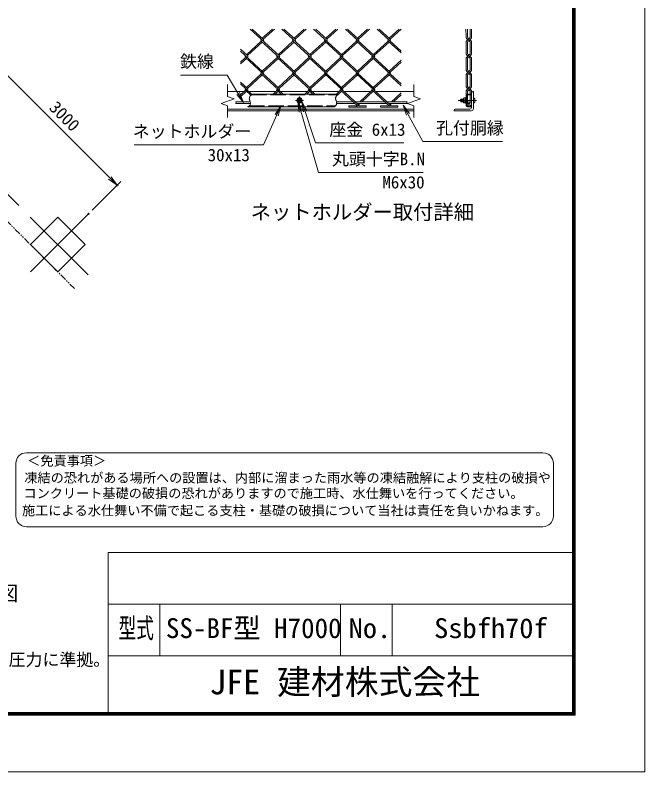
# Model space of a CAD drawing. Units: millimetres at full size; some dimension numbers follow another scale. Extents: x -12600 to 12600, y -8910 to 8910.
# Drawn here: x 5278 to 12600, y -8910 to -115 of the extents above; entities that cross this region are included whole.
import ezdxf
from ezdxf.enums import TextEntityAlignment as Align

# ---------------------------------------------------------------- set-up
doc = ezdxf.new("R2010")
doc.units = ezdxf.units.MM
doc.header["$LTSCALE"] = 30
doc.header["$PDMODE"] = 32
doc.header["$PDSIZE"] = 15
for name, pattern in [('DASHED', [7.5, 6, -1.5]), ('USER1', [50.8, 31.75, -6.35, 6.35, -6.35]), ('USER2', [5, 2.5, -0.5, 0.5, -0.5, 0.5, -0.5])]:
    doc.linetypes.add(name, pattern=pattern)
for name, color, linetype, lineweight in [('0-0_D-BMK', 2, 'USER1', 13), ('0-1_D-STR1', 1, 'Continuous', 18), ('0-3_0', 7, 'Continuous', 18), ('0-6_D-STR3', 3, 'Continuous', 13), ('0-7_D-STR-DIM', 7, 'Continuous', 13), ('0-9_D-STR2', 7, 'Continuous', 13), ('0-A_D-STR-TXT', 7, 'Continuous', 13), ('0-B_D-TTL-TXT', 7, 'Continuous', 13), ('0-C_D-TTL', 7, 'Continuous', 18)]:
    doc.layers.add(name, color=color, linetype=linetype, lineweight=lineweight)
doc.layers.add('0-8_Defpoints', color=253, linetype='Continuous')
doc.styles.add('ＭＳ ゴシック', font='')
doc.styles.get('ＭＳ ゴシック').set_extended_font_data('MS Gothic')

# ---------------------------------------------------------------- blocks, each defined once
blk = doc.blocks.new('_Open')
at = {"layer": '0-3_0'}
blk.add_line((-30, 5), (0, 0), dxfattribs=at)
blk.add_lwpolyline([(-30, -5), (0, 0), (-30, 0)], dxfattribs=at)

msp = doc.modelspace()

# ---------------------------------------------------------------- linework, layer by layer
at = {"layer": '0-0_D-BMK'}
for p, q in [((8631.17, -1106.61), (8537.42, -1106.61)), ((8584.29, -1153.48), (8584.29, -1059.73)), ((10643.28, -1106.61), (10427.57, -1106.61)), ((6127.73, -3134.77), (4294.07, -1301.1)), ((6131.01, -2424.38), (5417.35, -3138.05))]:
    msp.add_line(p, q, dxfattribs=at)
at = {"layer": '0-1_D-STR1'}
for p, q in [((7748.3, -1001.61), (7941.25, -1001.61)), ((7964.93, -1001.61), (7970.53, -1001.61)), ((7994.21, -1001.61), (8309.89, -1001.61)), ((8333.57, -1001.61), (8339.16, -1001.61)), ((8362.85, -1001.61), (8678.53, -1001.61)), ((8702.21, -1001.61), (8707.8, -1001.61)), ((8730.89, -1001.61), (9047.17, -1001.61)), ((9070.85, -1001.61), (9076.44, -1001.61)), ((9099.53, -1001.61), (9415.8, -1001.61)), ((9439.49, -1001.61), (9445.08, -1001.61)), ((9468.76, -1001.61), (9914.97, -1001.61)), ((10585.68, -1184.11), (10585.68, -1016.61)), ((10600.68, -1001.61), (10605.68, -1001.61)), ((10605.68, -1201.61), (10605.68, -1001.61)), ((7748.3, -1206.61), (9914.97, -1206.61)), ((7748.3, -1226.61), (9914.97, -1226.61)), ((10380.68, -1226.61), (10380.68, -1221.61)), ((10380.68, -1226.61), (10580.68, -1226.61)), ((10395.68, -1206.61), (10563.18, -1206.61))]:
    msp.add_line(p, q, dxfattribs=at)
msp.add_lwpolyline([(5455.98, -2781.22), (5774.18, -3099.41), (6092.38, -2781.22), (5774.18, -2463.02)], close=True, dxfattribs=at)
for centre, radius, start, end in [((10600.68, -1016.61), 15, 90, 180), ((10395.68, -1221.61), 15, 90, 180), ((10563.18, -1184.11), 22.5, 270, 0), ((10580.68, -1201.61), 25, 270, 0)]:
    msp.add_arc(centre, radius, start, end, dxfattribs=at)
at = {"layer": '0-6_D-STR3', "linetype": 'DASHED'}
for p, q in [((8021.35, -1043.11), (9024.69, -1043.11)), ((7996.92, -1170.11), (9000.26, -1170.11))]:
    msp.add_line(p, q, dxfattribs=at)
at = {"layer": '0-6_D-STR3'}
for p, q in [((8037.58, -1031.61), (9040.92, -1031.61)), ((10520.68, -1048.11), (10520.68, -1165.11)), ((10532.18, -1048.11), (10532.18, -1165.11)), ((10585.68, -1031.61), (10537.18, -1031.61)), ((10585.68, -1043.11), (10537.18, -1043.11)), ((10585.68, -1031.61), (10585.68, -1043.11)), ((8010.52, -1121.77), (7847, -1121.77)), ((8013.29, -1141.77), (7847, -1141.77)), ((8569.86, -1081.61), (8555.43, -1106.61)), ((8598.73, -1081.61), (8569.86, -1081.61)), ((8613.16, -1106.61), (8598.73, -1081.61)), ((8598.73, -1131.61), (8613.16, -1106.61)), ((9013.86, -1121.77), (9207.58, -1121.77)), ((9016.63, -1141.77), (9229.41, -1141.77)), ((9230.67, -1121.77), (9576.22, -1121.77)), ((9252.5, -1141.77), (9598.04, -1141.77)), ((9599.9, -1121.77), (9833.4, -1121.77)), ((9621.73, -1141.77), (9833.4, -1141.77)), ((10460.68, -1091.61), (10455.68, -1096.61)), ((10455.68, -1116.61), (10455.68, -1096.61)), ((10460.68, -1121.61), (10455.68, -1116.61)), ((10492.68, -1094.61), (10457.68, -1094.61)), ((10492.68, -1118.61), (10457.68, -1118.61)), ((10460.68, -1121.61), (10460.68, -1091.61)), ((10492.68, -1091.61), (10460.68, -1091.61)), ((10492.68, -1121.61), (10460.68, -1121.61)), ((10492.68, -1082.11), (10495.2, -1077.74)), ((10492.68, -1131.11), (10492.68, -1082.11)), ((10492.68, -1131.11), (10495.2, -1135.47)), ((10512.68, -1077.74), (10495.2, -1077.74)), ((10512.68, -1092.17), (10495.2, -1092.17)), ((10512.68, -1121.04), (10495.2, -1121.04)), ((10512.68, -1135.47), (10495.2, -1135.47)), ((10512.68, -1075.36), (10512.68, -1137.86)), ((10520.68, -1075.36), (10512.68, -1075.36)), ((10512.68, -1135.47), (10512.68, -1077.74)), ((10520.68, -1137.86), (10512.68, -1137.86)), ((10605.68, -1080.36), (10605.68, -1132.86)), ((10613.31, -1080.36), (10605.68, -1080.36)), ((10613.31, -1132.86), (10605.68, -1132.86)), ((7982.26, -1181.61), (8985.6, -1181.61)), ((10585.68, -1170.11), (10537.18, -1170.11)), ((10585.68, -1181.61), (10537.18, -1181.61)), ((10585.68, -1170.11), (10585.68, -1181.61))]:
    msp.add_line(p, q, dxfattribs=at)
msp.add_lwpolyline([(8555.43, -1106.61), (8569.86, -1131.61), (8598.73, -1131.61)], dxfattribs=at)
for centre, radius in [((8584.29, -1106.61), 31.25), ((8584.29, -1106.61), 24.5), ((8584.29, -1106.61), 15), ((8584.29, -1106.61), 12.29), ((10553.04, -1131.61), 10)]:
    msp.add_circle(centre, radius, dxfattribs=at)
for centre, radius, start, end in [((10537.18, -1048.11), 16.5, 90, 180), ((10537.18, -1048.11), 5, 90, 180), ((10540.73, -1106.61), 47.77, 162.4121, 197.5879), ((10505.75, -1084.96), 12.78, 145.61585, 214.38415), ((10505.75, -1128.26), 12.78, 145.61586, 214.38415), ((10613.31, -1089.86), 9.5, 16.07286, 90), ((10613.31, -1123.36), 9.5, 270, 343.92714), ((10555.18, -1106.61), 70, 343.92714, 16.07286), ((10537.18, -1165.11), 16.5, 180, 270), ((10537.18, -1165.11), 5, 180, 270)]:
    msp.add_arc(centre, radius, start, end, dxfattribs=at)
at = {"layer": '0-7_D-STR-DIM'}
for p, q in [((5049.4, -677.57), (6463.61, -2091.79)), ((7748.3, -922.86), (7748.3, -1059.6)), ((9914.97, -922.86), (9914.97, -1059.6)), ((7823.18, -1086.85), (7673.42, -1141.36)), ((7673.42, -1141.36), (7748.3, -1168.62)), ((7748.3, -1059.6), (7823.18, -1086.85)), ((9989.85, -1086.85), (9840.08, -1141.36)), ((9840.08, -1141.36), (9914.97, -1168.62)), ((9914.97, -1059.6), (9989.85, -1086.85)), ((7748.3, -1168.62), (7748.3, -1305.36)), ((9914.97, -1168.62), (9914.97, -1305.36)), ((6173.44, -2381.96), (6506.04, -2049.36))]:
    msp.add_line(p, q, dxfattribs=at)
for points in [[(8037.58, -1031.61), (8033.18, -1034.54), (8028.84, -1037.51), (8024.61, -1040.56), (8020.56, -1043.75), (8016.75, -1047.11), (8013.22, -1050.68), (8010.04, -1054.52), (8007.27, -1058.65), (8004.96, -1063.12), (8003.14, -1067.9), (8001.83, -1072.89), (8001.03, -1077.98), (8000.76, -1083.09), (8001.02, -1088.13), (8001.77, -1093.06), (8002.9, -1097.91), (8004.31, -1102.73), (8005.89, -1107.54), (8007.55, -1112.38), (8009.17, -1117.29), (8010.67, -1122.3), (8011.92, -1127.43), (8012.83, -1132.6), (8013.3, -1137.74), (8013.22, -1142.75), (8012.5, -1147.56), (8011.05, -1152.09), (8008.92, -1156.36), (8006.21, -1160.39), (8002.99, -1164.23), (7999.35, -1167.9), (7995.37, -1171.45), (7991.14, -1174.89), (7986.74, -1178.26), (7982.26, -1181.61)], [(9040.92, -1031.61), (9036.52, -1034.54), (9032.18, -1037.51), (9027.96, -1040.56), (9023.91, -1043.75), (9020.09, -1047.11), (9016.56, -1050.68), (9013.38, -1054.52), (9010.61, -1058.65), (9008.3, -1063.12), (9006.48, -1067.9), (9005.17, -1072.89), (9004.37, -1077.98), (9004.1, -1083.09), (9004.37, -1088.13), (9005.11, -1093.06), (9006.24, -1097.91), (9007.65, -1102.73), (9009.23, -1107.54), (9010.89, -1112.38), (9012.52, -1117.29), (9014.01, -1122.3), (9015.26, -1127.43), (9016.17, -1132.6), (9016.64, -1137.74), (9016.57, -1142.75), (9015.84, -1147.56), (9014.39, -1152.09), (9012.26, -1156.36), (9009.55, -1160.39), (9006.33, -1164.23), (9002.69, -1167.9), (8998.71, -1171.45), (8994.48, -1174.89), (8990.08, -1178.26), (8985.6, -1181.61)]]:
    msp.add_lwpolyline(points, dxfattribs=at)
for centre, start, end in [((7852.03, -1126.77), 135.18146, 224.81854), ((7852.03, -1136.77), 135.18146, 224.81854), ((7841.97, -1126.77), 315.18146, 44.81854), ((9838.44, -1136.77), 135.18146, 224.81854), ((9828.37, -1126.77), 315.18146, 44.81854), ((9828.37, -1136.77), 315.18146, 44.81854)]:
    msp.add_arc(centre, 7.09, start, end, dxfattribs=at)
at = {"layer": '0-8_Defpoints'}
for p in [(6463.61, -2091.79), (6131.01, -2424.38)]:
    msp.add_point(p, dxfattribs=at)
at = {"layer": '0-9_D-STR2'}
for p, q in [((8347.94, -585.59), (8011.34, -277.15)), ((8163.62, -394.99), (8035.02, -277.15)), ((8268.54, -277.15), (8151.78, -384.14)), ((8292.23, -277.15), (8163.62, -394.99)), ((8716.58, -585.59), (8379.98, -277.15)), ((8532.26, -394.99), (8403.66, -277.15)), ((8637.18, -277.15), (8520.42, -384.14)), ((8660.86, -277.15), (8532.26, -395)), ((9085.22, -585.59), (8748.62, -277.15)), ((8900.9, -394.99), (8772.3, -277.15)), ((9005.82, -277.15), (8889.06, -384.14)), ((9029.5, -277.15), (8900.9, -394.99)), ((9453.83, -585.57), (9117.25, -277.15)), ((9269.54, -394.99), (9140.94, -277.15)), ((9374.46, -277.15), (9257.7, -384.14)), ((9398.14, -277.15), (9269.54, -394.99)), ((9764.96, -532.87), (9485.89, -277.15)), ((9638.15, -394.97), (9509.58, -277.15)), ((9743.04, -277.15), (9626.31, -384.12)), ((9764.96, -278.76), (9638.15, -394.97)), ((10520.26, -364.35), (10520.15, -277.15)), ((10536.3, -364.34), (10536.19, -277.15)), ((10569.44, -364.34), (10569.33, -277.15)), ((10585.48, -364.35), (10585.38, -277.15)), ((8139.94, -416.7), (7967.46, -574.74)), ((8151.78, -427.55), (7979.3, -585.59)), ((8532.26, -776.19), (8139.94, -416.7)), ((8508.58, -416.7), (8336.1, -574.74)), ((8520.42, -427.55), (8347.94, -585.59)), ((8900.9, -776.19), (8508.58, -416.7)), ((8877.22, -416.7), (8705.77, -573.8)), ((8889.06, -427.55), (8716.58, -585.59)), ((9269.51, -776.16), (8877.22, -416.7)), ((9245.86, -416.7), (9073.38, -574.74)), ((9257.7, -427.55), (9085.22, -585.59)), ((9638.15, -776.16), (9245.86, -416.7)), ((9614.47, -416.67), (9441.99, -574.72)), ((9626.31, -427.52), (9453.83, -585.57)), ((9764.96, -554.57), (9614.47, -416.67)), ((10520.43, -554.76), (10520.26, -435.89)), ((10530.51, -389.1), (10541.53, -400.12)), ((10536.47, -554.74), (10536.3, -435.9)), ((10541.86, -377.77), (10552.87, -388.78)), ((10564.21, -400.12), (10541.86, -422.47)), ((10552.87, -411.46), (10563.87, -422.47)), ((10575.23, -389.1), (10564.21, -400.12)), ((10564.21, -400.12), (10575.23, -411.14)), ((10569.61, -554.74), (10569.44, -435.9)), ((10585.65, -554.76), (10585.48, -435.89)), ((7979.3, -585.59), (7898.3, -511.36)), ((8163.62, -776.19), (7898.3, -533.06)), ((7955.62, -607.29), (7898.3, -659.82)), ((8347.94, -966.79), (7955.62, -607.29)), ((8324.26, -607.29), (8151.78, -765.34)), ((8716.55, -966.76), (8324.26, -607.29)), ((8692.9, -607.29), (8520.42, -765.34)), ((9085.19, -966.76), (8692.9, -607.29)), ((9061.54, -607.29), (8889.06, -765.34)), ((9453.83, -966.76), (9061.54, -607.29)), ((9430.15, -607.27), (9258.7, -764.37)), ((9764.96, -914.07), (9430.15, -607.27)), ((10553.04, -579.18), (10530.68, -601.54)), ((10530.68, -579.51), (10541.69, -590.52)), ((10542.03, -568.17), (10553.04, -579.18)), ((10564.38, -590.52), (10542.03, -612.87)), ((10564.04, -568.17), (10553.04, -579.18)), ((10553.04, -601.87), (10564.04, -612.87)), ((7967.46, -618.15), (7898.3, -681.52)), ((8336.1, -618.15), (8163.62, -776.19)), ((8704.74, -618.15), (8532.26, -776.19)), ((9073.38, -618.15), (8900.9, -776.19)), ((9441.99, -618.12), (9269.51, -776.16)), ((9764.96, -638.26), (9626.31, -765.31)), ((9764.96, -659.96), (9638.15, -776.16)), ((10520.43, -745.08), (10520.43, -626.29)), ((10536.47, -746.35), (10536.47, -626.31)), ((10569.61, -746.35), (10569.61, -626.31)), ((10585.65, -745.08), (10585.65, -626.29)), ((10553.04, -769.51), (10530.68, -791.87)), ((10530.68, -769.83), (10541.69, -780.85)), ((10541.13, -757.6), (10553.04, -769.51)), ((10564.38, -780.85), (10541.13, -804.11)), ((10564.95, -757.6), (10553.04, -769.51)), ((10575.4, -769.83), (10564.38, -780.85)), ((10564.38, -780.85), (10575.4, -791.87)), ((8139.94, -797.89), (7967.46, -955.94)), ((8151.78, -808.74), (7979.3, -966.79)), ((8395.59, -1031.61), (8140.24, -797.62)), ((8508.58, -797.89), (8336.1, -955.94)), ((8520.42, -808.74), (8347.94, -966.79)), ((8763.63, -1031.61), (8508.58, -797.89)), ((8877.22, -797.89), (8704.74, -955.94)), ((8889.06, -808.74), (8716.58, -966.79)), ((9269.51, -1157.36), (8877.22, -797.89)), ((9246.12, -797.6), (9073.35, -955.91)), ((9257.96, -808.45), (9085.19, -966.76)), ((9638.44, -1157.09), (9246.12, -797.6)), ((9614.76, -797.6), (9441.99, -955.91)), ((9626.6, -808.45), (9453.83, -966.76)), ((9764.96, -935.23), (9614.76, -797.6)), ((10520.43, -935.68), (10520.43, -816.62)), ((10536.47, -934.42), (10536.47, -815.36)), ((10553.04, -792.19), (10564.95, -804.1)), ((10569.61, -934.42), (10569.61, -815.36)), ((10585.65, -935.68), (10585.65, -816.62)), ((7979.3, -966.79), (7898.3, -892.56)), ((8031.43, -1035.72), (7898.3, -913.72)), ((10553.04, -960.11), (10530.68, -982.47)), ((10530.68, -960.43), (10541.69, -971.45)), ((10542.91, -949.98), (10553.04, -960.11)), ((10564.95, -948.2), (10553.04, -960.11)), ((10575.4, -960.43), (10564.38, -971.45)), ((7955.89, -988.19), (7898.3, -1040.97)), ((7967.73, -999.04), (7898.3, -1062.67)), ((8018.47, -1045.54), (7955.92, -988.22)), ((8324.53, -988.19), (8277.15, -1031.61)), ((8336.37, -999.04), (8300.83, -1031.61)), ((8371.9, -1031.61), (8324.53, -988.19)), ((8693.17, -988.19), (8645.79, -1031.61)), ((8705.01, -999.04), (8669.47, -1031.61)), ((8740.54, -1031.61), (8693.17, -988.19)), ((9061.8, -988.19), (9014.43, -1031.61)), ((9073.65, -999.04), (9038.11, -1031.61)), ((9258.24, -1168.19), (9061.8, -988.19)), ((9430.44, -988.19), (9284.67, -1121.77)), ((9442.28, -999.04), (9308.35, -1121.77)), ((9626.6, -1167.94), (9430.44, -988.19)), ((9764.96, -1019.46), (9653.31, -1121.77)), ((9764.96, -1041.16), (9676.99, -1121.77)), ((10520.43, -1074.99), (10520.43, -1007.22)), ((10536.47, -1031.61), (10536.47, -1005.96)), ((10536.47, -1135.33), (10536.47, -1043.11)), ((10564.38, -971.45), (10542.91, -992.92)), ((10553.04, -982.79), (10564.95, -994.7)), ((10564.38, -971.45), (10575.4, -982.47)), ((10569.61, -1031.61), (10569.61, -1005.96)), ((10569.61, -1135.33), (10569.61, -1043.11)), ((10585.65, -1136.59), (10585.65, -1007.22)), ((9262.84, -1141.77), (9257.67, -1146.51)), ((9286.52, -1141.77), (9269.51, -1157.36)), ((9631.48, -1141.77), (9626.6, -1146.24)), ((9655.16, -1141.77), (9638.44, -1157.09)), ((9158.24, -1168.19), (9242.18, -1168.19)), ((9158.24, -1168.19), (9158.24, -1184.19)), ((9158.24, -1184.19), (9358.24, -1184.19)), ((9526.6, -1167.94), (9610.54, -1167.94)), ((9526.6, -1167.94), (9526.6, -1183.94)), ((9526.6, -1183.94), (9726.6, -1183.94)), ((9626.6, -1167.94), (9726.6, -1167.94)), ((9726.6, -1167.94), (9726.6, -1183.94))]:
    msp.add_line(p, q, dxfattribs=at)
at = {"layer": '0-9_D-STR2', "linetype": 'USER2'}
msp.add_line((5968.64, -3293.87), (4200.87, -1526.1), dxfattribs=at)
at = {"layer": '0-9_D-STR2'}
for points in [[(10563.87, -377.77), (10552.87, -388.78), (10530.51, -411.14)], [(10575.4, -579.51), (10564.38, -590.52), (10575.4, -601.54)], [(9258.24, -1168.19), (9358.24, -1168.19), (9358.24, -1184.19)]]:
    msp.add_lwpolyline(points, dxfattribs=at)
for centre, radius, start, end in [((8151.75, -405.82), 16.06, 137.5, 222.5), ((8151.75, -405.82), 16.06, 317.5, 42.5), ((8520.39, -405.82), 16.06, 137.5, 222.5), ((8520.39, -405.82), 16.06, 317.5, 42.5), ((8889.03, -405.82), 16.06, 137.5, 222.5), ((8889.03, -405.82), 16.06, 317.5, 42.5), ((9257.67, -405.82), 16.06, 137.5, 222.5), ((9257.67, -405.82), 16.06, 317.5, 42.5), ((9626.31, -405.82), 16.06, 137.5, 222.5), ((9626.31, -405.82), 16.06, 317.5, 42.5), ((10555.26, -364.35), 35, 180, 225), ((10555.26, -435.89), 35, 135, 180), ((10555.3, -364.34), 19, 180, 225), ((10555.3, -435.9), 19, 135.00055, 180), ((10550.44, -364.34), 19, 315, 0), ((10550.44, -435.9), 19, 0, 44.99915), ((10550.48, -364.35), 35, 315, 0), ((10550.48, -435.89), 35, 0, 45), ((7967.46, -596.44), 16.06, 137.5, 222.5), ((7967.46, -596.44), 16.06, 317.5, 42.5), ((8336.1, -596.44), 16.06, 137.5, 222.5), ((8336.1, -596.44), 16.06, 317.5, 42.5), ((8704.74, -596.44), 16.06, 137.5, 222.5), ((8704.74, -596.44), 16.06, 317.5, 42.5), ((9073.65, -596.15), 16.06, 137.5, 222.5), ((9073.65, -596.15), 16.06, 317.5, 42.5), ((9442.28, -596.15), 16.06, 137.5, 222.5), ((9442.28, -596.15), 16.06, 317.5, 42.5), ((10555.43, -554.76), 35, 180, 225), ((10555.43, -626.29), 35, 135, 180), ((10555.47, -554.74), 19, 180, 225), ((10555.47, -626.31), 19, 135.00055, 180), ((10550.61, -554.74), 19, 315, 0), ((10550.61, -626.31), 19, 0, 44.99915), ((10550.65, -554.76), 35, 315, 0), ((10550.65, -626.29), 35, 0, 45), ((8152.05, -786.74), 16.06, 137.5, 222.5), ((8152.05, -786.74), 16.06, 317.5, 42.5), ((8520.69, -786.74), 16.06, 137.5, 222.5), ((8520.69, -786.74), 16.06, 317.5, 42.5), ((8889.33, -786.74), 16.06, 137.5, 222.5), ((8889.33, -786.74), 16.06, 317.5, 42.5), ((9257.96, -786.74), 16.06, 137.5, 222.5), ((9257.96, -786.74), 16.06, 317.5, 42.5), ((9626.6, -786.74), 16.06, 137.5, 222.5), ((9626.6, -786.74), 16.06, 317.5, 42.5), ((10555.43, -745.08), 35, 180, 225), ((10555.43, -745.08), 19, 183.80396, 221.19987), ((10550.65, -745.08), 19, 318.80016, 356.19604), ((10550.65, -745.08), 35, 315, 0), ((10555.43, -816.62), 35, 135, 180), ((10555.43, -816.62), 19, 138.8144, 176.19604), ((10550.65, -816.62), 19, 3.80396, 41.19984), ((10550.65, -816.62), 35, 0, 45), ((7967.73, -977.34), 16.06, 137.5, 222.5), ((7967.73, -977.34), 16.06, 317.5, 42.5), ((8336.37, -977.34), 16.06, 137.5, 222.5), ((8336.37, -977.34), 16.06, 317.5, 42.5), ((8705.01, -977.34), 16.06, 137.5, 222.5), ((8705.01, -977.34), 16.06, 317.5, 42.5), ((9073.65, -977.34), 16.06, 137.5, 222.5), ((9073.65, -977.34), 16.06, 317.5, 42.5), ((9442.28, -977.34), 16.06, 137.5, 222.5), ((9442.28, -977.34), 16.06, 317.5, 42.5), ((10555.43, -935.68), 35, 180, 225), ((10555.43, -935.68), 19, 176.19604, 228.80014), ((10550.65, -935.68), 19, 318.80016, 3.80396), ((10550.65, -935.68), 35, 315, 0), ((10555.43, -1007.22), 35, 135, 180), ((10555.43, -1007.22), 19, 131.18669, 176.19604), ((10550.65, -1007.22), 19, 3.80396, 41.19984), ((10550.65, -1007.22), 35, 0, 45), ((10553.04, -1135.33), 32.61, 230.23061, 0), ((10553.04, -1135.33), 16.57, 180, 0), ((9258.24, -1168.19), 16.06, 137.5, 275), ((9257.96, -1167.94), 16.06, 359.10095, 42.5), ((9626.6, -1167.94), 16.06, 137.5, 265), ((9626.6, -1167.94), 16.06, 0, 42.5)]:
    msp.add_arc(centre, radius, start, end, dxfattribs=at)
at = {"layer": '0-A_D-STR-TXT'}
for points in [[(7201.53, -811.88), (7744.15, -811.88), (7931, -1127.01)], [(10023.65, -1943.56), (8806.41, -1943.56), (8567.04, -1123.18)], [(9797.53, -1599.44), (8770.64, -1599.44), (8612.99, -1119.35)], [(6662.13, -1621.86), (8164.9, -1621.86), (8365.68, -1170.59)], [(10943.66, -1583.93), (10018.81, -1583.93), (9789.41, -1164.63)]]:
    msp.add_lwpolyline(points, dxfattribs=at)
at = {"layer": '0-B_D-TTL-TXT', "color": 2}
for p, q in [((11414.17, -5201.62), (5408.71, -5201.62)), ((5285.93, -5324.4), (5285.93, -5938.32)), ((11536.96, -5938.32), (11536.96, -5324.4)), ((5408.71, -6061.1), (11414.17, -6061.1))]:
    msp.add_line(p, q, dxfattribs=at)
for centre, start, end in [((5408.71, -5324.4), 90, 180), ((11414.17, -5324.4), 0, 90), ((5408.71, -5938.32), 180, 270), ((11414.17, -5938.32), 270, 0)]:
    msp.add_arc(centre, 122.78, start, end, dxfattribs=at)
at = {"layer": '0-C_D-TTL'}
for p, q in [((6360, -6360), (6360, -8220)), ((6360, -6360), (11760, -6360)), ((6360, -6960), (11760, -6960)), ((6960, -6960), (6960, -7560)), ((9060, -6960), (9060, -7560)), ((9660, -6960), (9660, -7560)), ((6360, -7560), (11760, -7560))]:
    msp.add_line(p, q, dxfattribs=at)
at = {"layer": '0-C_D-TTL', "color": 2}
msp.add_lwpolyline([(-12600, 8910), (12600, 8910), (12600, -8910), (-12600, -8910)], close=True, dxfattribs=at)
at = {"layer": '0-C_D-TTL'}
for points in [[(-11790, 8250), (11790, 8250), (11790, -8250), (-11790, -8250)], [(-11782.5, 8242.5), (11782.5, 8242.5), (11782.5, -8242.5), (-11782.5, -8242.5)], [(-11775, 8235), (11775, 8235), (11775, -8235), (-11775, -8235)], [(-11767.5, 8227.5), (11767.5, 8227.5), (11767.5, -8227.5), (-11767.5, -8227.5)], [(-11760, 8220), (11760, 8220), (11760, -8220), (-11760, -8220)]]:
    msp.add_lwpolyline(points, close=True, dxfattribs=at)

# ---------------------------------------------------------------- block references
at = {"layer": '0-7_D-STR-DIM', "xscale": 4, "yscale": 4, "rotation": 315}
msp.add_blockref('_Open', (6463.61, -2091.79), dxfattribs=at)
at = {"layer": '0-A_D-STR-TXT', "xscale": 4, "yscale": 4}
for p, rotation in [((7932.02, -1128.73), 300.66528), ((8566.48, -1121.26), 106.26633), ((8612.37, -1117.45), 108.17914), ((8366.49, -1168.77), 66.01445), ((9788.45, -1162.87), 118.68263)]:
    msp.add_blockref('_Open', p, dxfattribs=dict(at, rotation=rotation))

# ---------------------------------------------------------------- texts
at = {"layer": '0-7_D-STR-DIM', "style": 'ＭＳ ゴシック'}
msp.add_text('3000', height=144.3, rotation=315, dxfattribs=at).set_placement((5632.63, -1232.17), align=Align.BOTTOM_LEFT)
at = {"layer": '0-A_D-STR-TXT', "style": 'ＭＳ ゴシック'}
for s, p in [('鉄線', (7194.68, -768.8)), ('ネットホルダー', (6645.38, -1581.06)), ('座金 6x13', (8931.79, -1560.54)), ('孔付胴縁', (10172.34, -1541.98)), ('30x13', (7516.35, -1855.94)), ('丸頭十字B.N', (8961.46, -1902.38)), ('M6x30', (9547.7, -2172.78))]:
    msp.add_text(s, height=144.3, dxfattribs=at).set_placement(p, align=Align.BOTTOM_LEFT)
at = {"layer": '0-B_D-TTL-TXT', "style": 'ＭＳ ゴシック'}
for s, height, p in [('ネットホルダー取付詳細', 173.1, (8016.47, -2541.57)), ('＜免責事項＞ \u3000\u3000', 112.2, (5417.81, -5383.78)), ('凍結の恐れがある場所への設置は、内部に溜まった雨水等の凍結融解により支柱の破損や', 112.2, (5384.6, -5581.45)), ('コンクリート基礎の破損の恐れがありますので施工時、水仕舞いを行ってください。', 112.2, (5374.51, -5761.75)), ('施工による水仕舞い不備で起こる支柱・基礎の破損について当社は責任を負いかねます。 ', 112.2, (5357.34, -5961.87)), ('コンクリートブロック配筋図', 173.1, (2246.67, -6973.31)), ('SS-BF型 H7000', 230.9, (7030.8, -7424.41)), ('（設計条件）風荷重：昭和57年改正 建築基準法・同施行令に基づく風圧力に準拠。', 144.3, (-997.35, -7720.81)), ('JFE 建材株式会社', 288.6, (7537.14, -8095.51))]:
    msp.add_text(s, height=height, dxfattribs=at).set_placement(p, align=Align.BOTTOM_LEFT)
for s, width, p in [('型式', 0.65, (6480.8, -7424.41)), ('Ssbfh70f', 1.05, (10150, -7424.41)), ('No.', 1.05, (9156, -7424.41))]:
    msp.add_text(s, height=230.9, dxfattribs=dict(at, width=width)).set_placement(p, align=Align.BOTTOM_LEFT)

doc.saveas('drawing.dxf')
